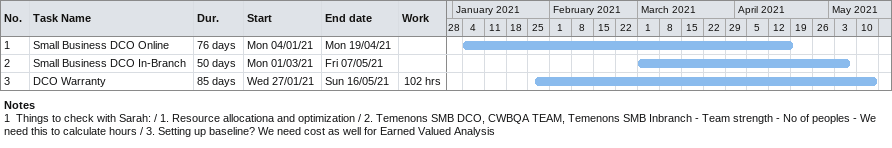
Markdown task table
| ID | Task | Duration | Start | Finish | Work (h) |
|---|---|---|---|---|---|
| 1 | Small Business DCO Online | 76d | 2021-01-04 | 2021-04-19 |  |
| 2 | Small Business DCO In-Branch | 50d | 2021-03-01 | 2021-05-07 |  |
| 3 | DCO Warranty | 85d | 2021-01-27 | 2021-05-16 | 102 |

Notes
- 1: Things to check with Sarah: / 1. Resource allocationa and optimization / 2. Temenons SMB DCO, CWBQA TEAM, Temenons SMB Inbranch - Team strength - No of peoples - We need this to calculate hours / 3. Setting up baseline? We need cost as well for Earned Valued Analysis
